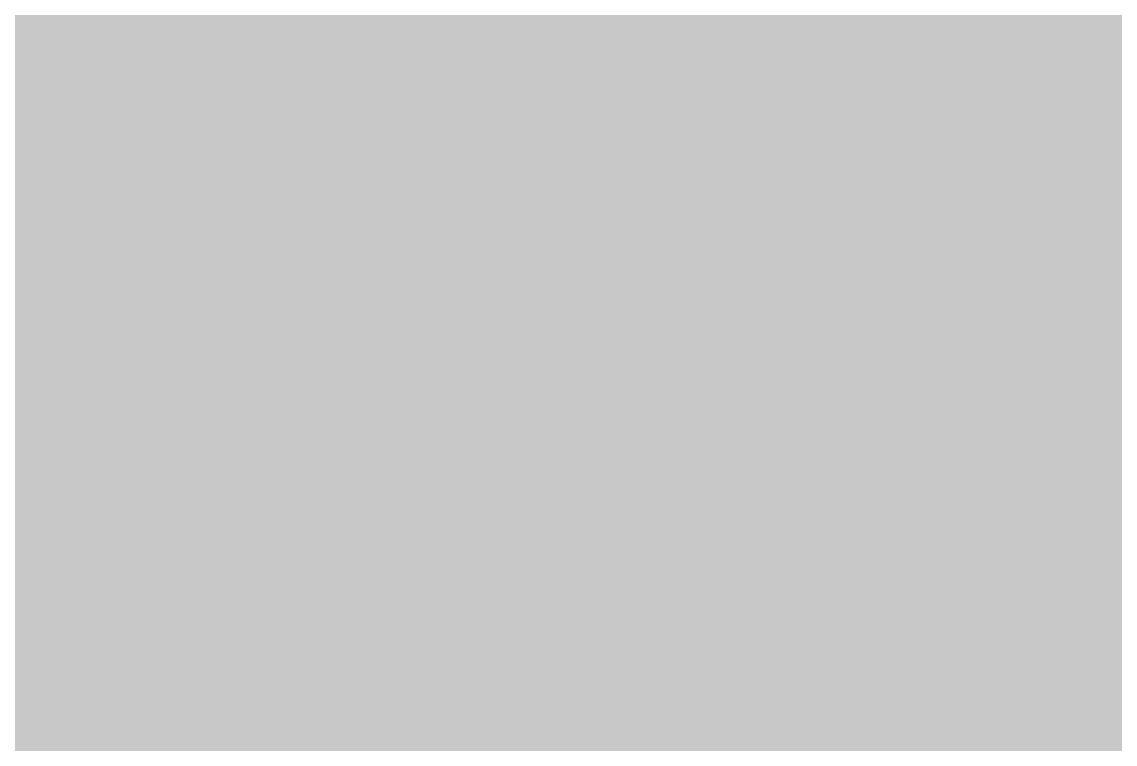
# Model space of a CAD drawing. Extents: x -5 to 208, y -5 to 206.
# Drawn here: x 140.7 to 155.39, y 169.61 to 179.31 of the extents above; entities that cross this region are included whole.
import ezdxf

# ---------------------------------------------------------------- set-up
doc = ezdxf.new("R2010")
doc.units = 0
doc.header["$MEASUREMENT"] = 0
doc.layers.get('0').update_dxf_attribs({"linetype": 'CONTINUOUS'})
for name, color, linetype in [('22-301-0_BOT', 7, 'CONTINUOUS'), ('22-301-0_DRD', 7, 'CONTINUOUS'), ('22-301-0_IN1', 1, 'CONTINUOUS'), ('22-301-0_IN2', 4, 'CONTINUOUS'), ('22-301-0_SMT', 5, 'CONTINUOUS'), ('22-301-0_SPT', 10, 'CONTINUOUS'), ('22-301-0_SST', 14, 'CONTINUOUS'), ('22-301-0_TOP', 9, 'CONTINUOUS'), ('THRUHOLE_TAP', 13, 'CONTINUOUS')]:
    doc.layers.add(name, color=color, linetype=linetype)

# ---------------------------------------------------------------- blocks, each defined once
blk = doc.blocks.new('ROUND_66')
at = {"const_width": 0.35052}
blk.add_lwpolyline([(-0.17526, 0, 1), (0.17526, 0, 1)], format="xyb", close=True, dxfattribs=at)
blk = doc.blocks.new('ROUND_68')
at = {"const_width": 0.35052}
blk.add_lwpolyline([(-0.17526, 0, 1), (0.17526, 0, 1)], format="xyb", close=True, dxfattribs=at)
blk = doc.blocks.new('RECTANGLE_6')
blk.add_solid([(0.4826, 0.4064), (0.4826, -0.4064), (-0.4826, 0.4064), (-0.4826, -0.4064)])
blk = doc.blocks.new('OBLONG_49')
at = {"const_width": 0.65024}
blk.add_lwpolyline([(0, 0.50038), (0, -0.50038)], dxfattribs=at)
at = {"const_width": 0.32512}
for points in [[(-0.16256, 0.50038, 1), (0.16256, 0.50038, 1)], [(-0.16256, -0.50038, 1), (0.16256, -0.50038, 1)]]:
    blk.add_lwpolyline(points, format="xyb", close=True, dxfattribs=at)
blk = doc.blocks.new('ROUND_73')
at = {"const_width": 0.10033}
blk.add_lwpolyline([(-0.050164, 0, 1), (0.050164, 0, 1)], format="xyb", close=True, dxfattribs=at)

msp = doc.modelspace()

# ---------------------------------------------------------------- linework, layer by layer
at = {"layer": '22-301-0_BOT', "const_width": 0.254}
for points in [[(141.6558, 200.47204), (141.6558, 168.66108)], [(141.8844, 200.47204), (141.8844, 166.37)], [(142.113, 200.47204), (142.113, 166.37)], [(142.3416, 200.47204), (142.3416, 166.37)], [(142.5702, 200.47204), (142.5702, 166.37)], [(142.7988, 200.47204), (142.7988, 166.37)], [(143.0274, 200.47204), (143.0274, 166.37)], [(143.256, 200.47204), (143.256, 166.37)], [(143.4846, 200.47204), (143.4846, 166.37)], [(143.7132, 200.47204), (143.7132, 166.37)], [(143.9418, 200.47204), (143.9418, 166.37)], [(144.1704, 200.47204), (144.1704, 166.37)], [(144.399, 200.47204), (144.399, 166.37)], [(144.6276, 200.47204), (144.6276, 166.37)], [(144.8562, 200.47204), (144.8562, 166.37)], [(145.0848, 200.47204), (145.0848, 166.37)], [(145.3134, 200.47204), (145.3134, 166.37)], [(145.542, 200.47204), (145.542, 166.37)], [(145.7706, 200.47204), (145.7706, 166.37)], [(145.9992, 200.47204), (145.9992, 166.37)], [(146.2278, 200.47204), (146.2278, 166.37)], [(146.4564, 200.47204), (146.4564, 166.37)], [(146.685, 200.47204), (146.685, 166.37)], [(146.9136, 200.47204), (146.9136, 166.37)], [(147.1422, 200.47204), (147.1422, 166.37)], [(147.3708, 200.47204), (147.3708, 166.37)], [(147.5994, 200.47204), (147.5994, 166.37)], [(147.828, 200.47204), (147.828, 166.37)], [(148.0566, 200.47204), (148.0566, 166.37)], [(148.2852, 200.47204), (148.2852, 166.37)], [(148.5138, 200.47204), (148.5138, 166.37)], [(148.7424, 200.47204), (148.7424, 166.37)], [(148.971, 200.47204), (148.971, 166.37)], [(149.1996, 200.47204), (149.1996, 166.37)], [(149.4282, 200.47204), (149.4282, 166.37)], [(149.6568, 200.47204), (149.6568, 166.37)], [(149.8854, 200.47204), (149.8854, 166.37)], [(150.114, 200.47204), (150.114, 166.37)], [(150.3426, 200.47204), (150.3426, 166.37)], [(150.5712, 200.47204), (150.5712, 166.37)], [(150.7998, 200.47204), (150.7998, 167.25392)], [(154.0002, 200.47204), (154.0002, 166.37)], [(154.2288, 200.47204), (154.2288, 166.37)], [(154.4574, 200.47204), (154.4574, 166.37)], [(154.686, 200.47204), (154.686, 166.37)], [(154.9146, 200.47204), (154.9146, 166.37)], [(155.1432, 200.47204), (155.1432, 166.37)], [(155.3718, 200.47204), (155.3718, 166.37)], [(141.4272, 200.29424), (141.4272, 168.86936)], [(141.1986, 200.05548), (141.1986, 168.94556)], [(140.7414, 199.8472), (140.7414, 168.85412)], [(140.97, 199.92086), (140.97, 168.94302)], [(151.0284, 185.01614), (151.0284, 167.39108)], [(153.7716, 185.01614), (153.7716, 166.37)], [(151.257, 184.56148), (151.257, 167.43172)], [(153.543, 184.56148), (153.543, 166.37)], [(151.4856, 184.32018), (151.4856, 167.39108)], [(153.3144, 184.32018), (153.3144, 166.37)], [(151.7142, 184.16524), (151.7142, 167.25392)], [(153.0858, 184.16524), (153.0858, 166.37)], [(151.9428, 184.06364), (151.9428, 166.37)], [(152.1714, 184.00776), (152.1714, 166.37)], [(152.4, 183.98998), (152.4, 166.37)], [(152.6286, 184.00776), (152.6286, 166.37)], [(152.8572, 184.06364), (152.8572, 166.37)], [(187.5028, 179.4002), (118.9482, 179.4002)], [(187.5028, 179.1716), (118.9482, 179.1716)], [(180.55082, 178.943), (118.9482, 178.943)], [(180.31968, 178.7144), (118.9482, 178.7144)], [(180.23078, 178.4858), (118.9482, 178.4858)], [(180.2257, 178.2572), (118.9482, 178.2572)], [(180.30444, 178.0286), (118.9482, 178.0286)], [(180.51018, 177.8), (118.9482, 177.8)], [(187.5028, 177.5714), (118.9482, 177.5714)], [(187.5028, 177.3428), (118.9482, 177.3428)], [(187.5028, 177.1142), (118.9482, 177.1142)], [(187.5028, 176.8856), (118.9482, 176.8856)], [(187.5028, 176.657), (118.9482, 176.657)], [(187.28436, 176.4284), (118.9482, 176.4284)], [(187.09894, 176.1998), (118.9482, 176.1998)], [(187.03036, 175.9712), (118.9482, 175.9712)], [(187.04306, 175.7426), (118.9482, 175.7426)], [(187.14212, 175.514), (118.9482, 175.514)], [(187.2488, 175.2854), (118.9482, 175.2854)], [(187.2488, 175.0568), (118.9482, 175.0568)], [(187.2488, 174.8282), (118.9482, 174.8282)], [(187.2488, 174.5996), (118.9482, 174.5996)], [(187.2488, 174.371), (118.9482, 174.371)], [(187.2488, 174.1424), (118.9482, 174.1424)], [(187.2488, 173.9138), (118.9482, 173.9138)], [(187.2488, 173.6852), (118.9482, 173.6852)], [(187.2488, 173.4566), (120.23852, 173.4566)], [(187.2488, 173.228), (120.39092, 173.228)], [(187.2488, 172.9994), (120.43918, 172.9994)], [(187.2488, 172.7708), (120.4087, 172.7708)], [(187.2488, 172.5422), (120.28678, 172.5422)], [(187.2488, 172.3136), (119.9642, 172.3136)], [(187.2488, 172.085), (119.9642, 172.085)], [(187.2488, 171.8564), (119.9642, 171.8564)], [(183.12638, 171.6278), (119.9642, 171.6278)], [(182.92064, 171.3992), (119.9642, 171.3992)], [(182.8419, 171.1706), (119.9642, 171.1706)], [(182.84698, 170.942), (119.9642, 170.942)], [(173.73346, 170.7134), (119.9642, 170.7134)], [(173.50486, 170.4848), (119.9642, 170.4848)], [(173.27626, 170.2562), (119.9642, 170.2562)], [(173.0883, 170.0276), (119.9642, 170.0276)], [(173.00194, 169.799), (121.35612, 169.799)], [(172.98162, 169.5704), (121.52376, 169.5704)]]:
    msp.add_lwpolyline(points, dxfattribs=at)
at = {"layer": '22-301-0_DRD', "const_width": 0.254}
for points in [[(149.606, 172.085), (149.225, 171.704)], [(149.606, 172.085), (149.225, 171.704)], [(150.114, 172.085), (149.606, 172.085)], [(150.114, 172.085), (149.606, 172.085)], [(150.495, 171.704), (150.114, 172.085)], [(150.495, 171.704), (150.114, 172.085)], [(149.225, 171.704), (149.225, 171.196)], [(149.225, 171.704), (149.225, 171.196)], [(150.495, 171.196), (150.495, 171.704)], [(150.495, 171.196), (150.495, 171.704)], [(149.225, 171.196), (149.606, 170.815)], [(149.225, 171.196), (149.606, 170.815)], [(150.114, 170.815), (150.495, 171.196)], [(150.114, 170.815), (150.495, 171.196)], [(149.606, 170.815), (150.114, 170.815)], [(149.606, 170.815), (150.114, 170.815)]]:
    msp.add_lwpolyline(points, dxfattribs=at)
at = {"layer": '22-301-0_IN1', "const_width": 0.254}
for points in [[(141.7066, 203.327), (141.7066, 168.57472)], [(141.9352, 203.327), (141.9352, 167.259)], [(142.1638, 203.327), (142.1638, 167.259)], [(142.3924, 203.327), (142.3924, 167.259)], [(142.621, 203.327), (142.621, 167.259)], [(142.8496, 203.327), (142.8496, 167.259)], [(143.0782, 203.327), (143.0782, 167.259)], [(143.3068, 203.327), (143.3068, 167.259)], [(143.5354, 203.327), (143.5354, 167.259)], [(143.764, 203.327), (143.764, 167.259)], [(143.9926, 203.327), (143.9926, 167.259)], [(144.2212, 203.327), (144.2212, 167.259)], [(144.4498, 203.327), (144.4498, 167.259)], [(144.6784, 203.327), (144.6784, 167.259)], [(144.907, 203.327), (144.907, 167.259)], [(145.1356, 203.327), (145.1356, 167.259)], [(145.3642, 203.327), (145.3642, 167.259)], [(145.5928, 203.327), (145.5928, 167.259)], [(145.8214, 203.327), (145.8214, 167.259)], [(146.05, 203.327), (146.05, 167.259)], [(146.2786, 203.327), (146.2786, 167.259)], [(146.5072, 203.327), (146.5072, 167.259)], [(146.7358, 203.327), (146.7358, 167.259)], [(146.9644, 203.327), (146.9644, 167.259)], [(147.193, 203.327), (147.193, 167.259)], [(147.4216, 203.327), (147.4216, 167.259)], [(147.6502, 203.327), (147.6502, 167.259)], [(147.8788, 203.327), (147.8788, 167.259)], [(148.1074, 203.327), (148.1074, 167.259)], [(148.336, 203.327), (148.336, 167.259)], [(148.5646, 203.327), (148.5646, 167.259)], [(148.7932, 203.327), (148.7932, 167.259)], [(149.0218, 203.327), (149.0218, 167.259)], [(149.2504, 203.327), (149.2504, 167.259)], [(149.479, 203.327), (149.479, 167.259)], [(149.7076, 203.327), (149.7076, 167.259)], [(149.9362, 203.327), (149.9362, 167.259)], [(150.1648, 203.327), (150.1648, 167.259)], [(150.3934, 203.327), (150.3934, 167.259)], [(150.622, 203.327), (150.622, 167.259)], [(150.8506, 203.327), (150.8506, 167.29456)], [(154.051, 203.327), (154.051, 167.259)], [(154.2796, 203.327), (154.2796, 167.259)], [(154.5082, 203.327), (154.5082, 167.259)], [(154.7368, 203.327), (154.7368, 167.259)], [(154.9654, 203.327), (154.9654, 167.259)], [(155.194, 203.327), (155.194, 167.259)], [(155.4226, 203.327), (155.4226, 167.259)], [(141.478, 200.37552), (141.478, 168.83888)], [(141.2494, 200.09866), (141.2494, 168.93794)], [(140.7922, 199.8599), (140.7922, 168.88206)], [(141.0208, 199.94372), (141.0208, 168.95064)], [(153.8224, 185.27268), (153.8224, 167.259)], [(151.0792, 184.87136), (151.0792, 167.40632)], [(153.5938, 184.6326), (153.5938, 167.259)], [(151.3078, 184.49544), (151.3078, 167.42918)], [(151.5364, 184.27954), (151.5364, 167.37076)], [(153.3652, 184.36336), (153.3652, 167.259)], [(151.765, 184.1373), (151.765, 167.259)], [(153.1366, 184.19318), (153.1366, 167.259)], [(151.9936, 184.0484), (151.9936, 167.259)], [(152.2222, 184.00014), (152.2222, 167.259)], [(152.4508, 183.98998), (152.4508, 167.259)], [(152.6794, 184.01792), (152.6794, 167.259)], [(152.908, 184.08396), (152.908, 167.259)], [(199.644, 179.3494), (118.79072, 179.3494)], [(199.644, 179.1208), (107.73664, 179.1208)], [(180.47716, 178.8922), (107.66806, 178.8922)], [(180.29174, 178.6636), (107.48264, 178.6636)], [(180.22316, 178.435), (111.06912, 178.435)], [(180.23586, 178.2064), (111.23676, 178.2064)], [(180.33492, 177.9778), (111.29518, 177.9778)], [(180.59654, 177.7492), (111.27232, 177.7492)], [(189.20206, 177.5206), (111.16056, 177.5206)], [(189.30112, 177.292), (110.8583, 177.292)], [(189.56274, 177.0634), (97.31502, 177.0634)], [(199.644, 176.8348), (97.68078, 176.8348)], [(199.644, 176.6062), (97.8027, 176.6062)], [(187.22594, 176.3776), (97.83318, 176.3776)], [(187.07608, 176.149), (97.78492, 176.149)], [(187.02528, 175.9204), (97.63252, 175.9204)], [(187.05576, 175.6918), (67.691, 175.6918)], [(187.18022, 175.4632), (67.691, 175.4632)], [(187.54344, 175.2346), (67.691, 175.2346)], [(199.644, 175.006), (67.691, 175.006)], [(199.644, 174.7774), (80.40624, 174.7774)], [(199.644, 174.5488), (80.59166, 174.5488)], [(199.644, 174.3202), (80.66024, 174.3202)], [(199.644, 174.0916), (80.64754, 174.0916)], [(199.644, 173.863), (80.54848, 173.863)], [(199.644, 173.6344), (119.92102, 173.6344)], [(199.644, 173.4058), (120.28678, 173.4058)], [(199.644, 173.1772), (120.4087, 173.1772)], [(199.644, 172.9486), (120.43918, 172.9486)], [(199.644, 172.72), (120.39092, 172.72)], [(199.644, 172.4914), (120.23852, 172.4914)], [(199.644, 172.2628), (112.03432, 172.2628)], [(199.644, 172.0342), (112.05718, 172.0342)], [(199.644, 171.8056), (111.99876, 171.8056)], [(183.06288, 171.577), (111.83112, 171.577)], [(182.89524, 171.3484), (109.25556, 171.3484)], [(182.83682, 171.1198), (109.17936, 171.1198)], [(182.85714, 170.8912), (108.97108, 170.8912)], [(182.9689, 170.6626), (92.49918, 170.6626)], [(183.27116, 170.434), (117.03812, 170.434)], [(173.31182, 170.2054), (117.20576, 170.2054)], [(173.08068, 169.9768), (117.26418, 169.9768)], [(172.99178, 169.7482), (121.40692, 169.7482)], [(172.9867, 169.5196), (121.54408, 169.5196)]]:
    msp.add_lwpolyline(points, dxfattribs=at)
at = {"layer": '22-301-0_IN2', "const_width": 0.254}
for points in [[(22.352, 180.467), (22.352, 180.34), (23.368, 179.324), (106.172, 179.324), (106.807, 179.959), (107.315, 179.959), (108.077, 179.197), (146.812, 179.197), (147.066, 179.451), (196.469, 179.451), (197.485, 180.467)], [(147.25396, 178.9938), (147.13966, 178.87696)], [(180.65496, 178.9938), (147.25396, 178.9938)], [(147.4216, 178.9938), (147.4216, 178.3842)], [(147.6502, 178.9938), (147.6502, 178.3842)], [(147.8788, 178.9938), (147.8788, 178.3842)], [(148.1074, 178.9938), (148.1074, 178.3588)], [(148.336, 178.9938), (148.336, 178.19116)], [(148.5646, 178.9938), (148.5646, 178.1302)], [(148.7932, 178.9938), (148.7932, 178.1302)], [(149.0218, 178.9938), (149.0218, 178.1302)], [(149.2504, 178.9938), (149.2504, 178.1302)], [(149.479, 178.9938), (149.479, 178.1302)], [(149.7076, 178.9938), (149.7076, 178.1302)], [(149.9362, 178.9938), (149.9362, 178.1302)], [(150.1648, 178.9938), (150.1648, 178.1302)], [(150.3934, 178.9938), (150.3934, 178.1302)], [(150.622, 178.9938), (150.622, 178.1302)], [(150.8506, 178.9938), (150.8506, 178.1302)], [(151.0792, 178.9938), (151.0792, 178.1302)], [(151.3078, 178.9938), (151.3078, 178.1302)], [(151.5364, 178.9938), (151.5364, 178.1302)], [(151.765, 178.9938), (151.765, 178.1302)], [(151.9936, 178.9938), (151.9936, 178.1302)], [(152.2222, 178.9938), (152.2222, 178.1302)], [(152.4508, 178.9938), (152.4508, 178.1302)], [(152.6794, 178.9938), (152.6794, 178.1302)], [(152.908, 178.9938), (152.908, 178.1302)], [(153.1366, 178.9938), (153.1366, 178.1302)], [(153.3652, 178.9938), (153.3652, 178.1302)], [(153.5938, 178.9938), (153.5938, 178.1302)], [(153.8224, 178.9938), (153.8224, 178.1302)], [(154.051, 178.9938), (154.051, 178.1302)], [(154.2796, 178.9938), (154.2796, 178.1302)], [(154.5082, 178.9938), (154.5082, 178.1302)], [(154.7368, 178.9938), (154.7368, 178.1302)], [(154.9654, 178.9938), (154.9654, 178.1302)], [(155.194, 178.9938), (155.194, 178.1302)], [(155.4226, 178.9938), (155.4226, 178.1302)], [(147.193, 178.9303), (147.193, 178.3842)], [(146.812, 178.7398), (108.077, 178.7398)], [(140.7922, 178.7398), (140.7922, 178.3842)], [(141.0208, 178.7398), (141.0208, 178.3842)], [(141.2494, 178.7398), (141.2494, 178.3842)], [(141.478, 178.7398), (141.478, 178.3842)], [(141.7066, 178.7398), (141.7066, 178.3842)], [(141.9352, 178.7398), (141.9352, 178.3842)], [(142.1638, 178.7398), (142.1638, 178.3842)], [(142.3924, 178.7398), (142.3924, 178.3842)], [(142.621, 178.7398), (142.621, 178.3842)], [(142.8496, 178.7398), (142.8496, 178.3842)], [(143.0782, 178.7398), (143.0782, 178.3842)], [(143.3068, 178.7398), (143.3068, 178.3842)], [(143.5354, 178.7398), (143.5354, 178.3842)], [(143.764, 178.7398), (143.764, 178.3842)], [(143.9926, 178.7398), (143.9926, 178.3842)], [(144.2212, 178.7398), (144.2212, 178.3842)], [(144.4498, 178.7398), (144.4498, 178.3842)], [(144.6784, 178.7398), (144.6784, 178.3842)], [(144.907, 178.7398), (144.907, 178.3842)], [(145.1356, 178.7398), (145.1356, 178.3842)], [(145.3642, 178.7398), (145.3642, 178.3842)], [(145.5928, 178.7398), (145.5928, 178.3842)], [(145.8214, 178.7398), (145.8214, 178.3842)], [(146.05, 178.7398), (146.05, 178.3842)], [(146.2786, 178.7398), (146.2786, 178.3842)], [(146.5072, 178.7398), (146.5072, 178.3842)], [(146.7358, 178.7398), (146.7358, 178.3842)], [(146.9644, 178.7652), (146.9644, 178.3842)], [(180.39588, 178.816), (147.06346, 178.816)], [(180.25872, 178.5874), (110.77702, 178.5874)], [(147.955, 178.3842), (111.11992, 178.3842)], [(180.21808, 178.3588), (148.10486, 178.3588)], [(148.28266, 178.24704), (148.39696, 178.1302)], [(180.25872, 178.1302), (148.39696, 178.1302)], [(180.25872, 178.1302), (148.39696, 178.1302)], [(189.865, 177.673), (148.209, 177.673), (147.955, 177.927), (110.617, 177.927)], [(147.7899, 177.4444), (111.09452, 177.4444)], [(147.7645, 177.4698), (111.11992, 177.4698)], [(140.7922, 177.4698), (140.7922, 176.8602)], [(141.0208, 177.4698), (141.0208, 176.8602)], [(141.2494, 177.4698), (141.2494, 176.8602)], [(141.478, 177.4698), (141.478, 176.8602)], [(141.7066, 177.4698), (141.7066, 176.8602)], [(141.9352, 177.4698), (141.9352, 176.8602)], [(142.1638, 177.4698), (142.1638, 176.8602)], [(142.3924, 177.4698), (142.3924, 176.8602)], [(142.621, 177.4698), (142.621, 176.8602)], [(142.8496, 177.4698), (142.8496, 176.8602)], [(143.0782, 177.4698), (143.0782, 176.8602)], [(143.3068, 177.4698), (143.3068, 176.8602)], [(143.5354, 177.4698), (143.5354, 176.8602)], [(143.764, 177.4698), (143.764, 176.8602)], [(143.9926, 177.4698), (143.9926, 176.8602)], [(144.2212, 177.4698), (144.2212, 176.8602)], [(144.4498, 177.4698), (144.4498, 176.8602)], [(144.6784, 177.4698), (144.6784, 176.8602)], [(144.907, 177.4698), (144.907, 176.8602)], [(145.1356, 177.4698), (145.1356, 176.8602)], [(145.3642, 177.4698), (145.3642, 176.8602)], [(145.5928, 177.4698), (145.5928, 176.8602)], [(145.8214, 177.4698), (145.8214, 176.8602)], [(146.05, 177.4698), (146.05, 176.8602)], [(146.2786, 177.4698), (146.2786, 176.8602)], [(146.5072, 177.4698), (146.5072, 176.8602)], [(146.7358, 177.4698), (146.7358, 176.8602)], [(146.9644, 177.4698), (146.9644, 176.8602)], [(147.193, 177.4698), (147.193, 176.8602)], [(147.4216, 177.4698), (147.4216, 176.8475)], [(147.6502, 177.4698), (147.6502, 176.71796)], [(147.7645, 177.4698), (147.88642, 177.35042)], [(148.209, 177.2158), (67.691, 177.2158)], [(147.8788, 177.3555), (147.8788, 176.48936)], [(148.1074, 177.22596), (148.1074, 176.3522)], [(189.36208, 177.2158), (148.209, 177.2158)], [(148.336, 177.2158), (148.336, 176.3522)], [(148.5646, 177.2158), (148.5646, 176.3522)], [(148.7932, 177.2158), (148.7932, 176.3522)], [(149.0218, 177.2158), (149.0218, 176.3522)], [(149.2504, 177.2158), (149.2504, 176.3522)], [(149.479, 177.2158), (149.479, 176.3522)], [(149.7076, 177.2158), (149.7076, 176.3522)], [(149.9362, 177.2158), (149.9362, 176.3522)], [(150.1648, 177.2158), (150.1648, 176.3522)], [(150.3934, 177.2158), (150.3934, 176.3522)], [(150.622, 177.2158), (150.622, 176.3522)], [(150.8506, 177.2158), (150.8506, 176.3522)], [(151.0792, 177.2158), (151.0792, 176.3522)], [(151.3078, 177.2158), (151.3078, 176.3522)], [(151.5364, 177.2158), (151.5364, 176.3522)], [(151.765, 177.2158), (151.765, 176.3522)], [(151.9936, 177.2158), (151.9936, 176.3522)], [(152.2222, 177.2158), (152.2222, 176.3522)], [(152.4508, 177.2158), (152.4508, 176.3522)], [(152.6794, 177.2158), (152.6794, 176.3522)], [(152.908, 177.2158), (152.908, 176.3522)], [(153.1366, 177.2158), (153.1366, 176.3522)], [(153.3652, 177.2158), (153.3652, 176.3522)], [(153.5938, 177.2158), (153.5938, 176.3522)], [(153.8224, 177.2158), (153.8224, 176.3522)], [(154.051, 177.2158), (154.051, 176.3522)], [(154.2796, 177.2158), (154.2796, 176.3522)], [(154.5082, 177.2158), (154.5082, 176.3522)], [(154.7368, 177.2158), (154.7368, 176.3522)], [(154.9654, 177.2158), (154.9654, 176.3522)], [(155.194, 177.2158), (155.194, 176.3522)], [(155.4226, 177.2158), (155.4226, 176.3522)], [(199.644, 176.9872), (97.50298, 176.9872)], [(147.32, 176.8602), (97.65792, 176.8602)], [(199.644, 176.7586), (147.60702, 176.7586)], [(147.64766, 176.72304), (148.01596, 176.3522)], [(187.46216, 176.53), (147.83816, 176.53)], [(97.155, 176.403), (147.32, 176.403), (147.828, 175.895), (187.706, 175.895)], [(187.20308, 176.3522), (148.01596, 176.3522)], [(147.1295, 175.9458), (97.65792, 175.9458)], [(140.7922, 175.9458), (140.7922, 172.6692)], [(141.0208, 175.9458), (141.0208, 172.6692)], [(141.2494, 175.9458), (141.2494, 172.6692)], [(141.478, 175.9458), (141.478, 172.6692)], [(141.7066, 175.9458), (141.7066, 172.6692)], [(141.9352, 175.9458), (141.9352, 172.6692)], [(142.1638, 175.9458), (142.1638, 172.6692)], [(142.3924, 175.9458), (142.3924, 172.6692)], [(142.621, 175.9458), (142.621, 172.6692)], [(142.8496, 175.9458), (142.8496, 172.6692)], [(143.0782, 175.9458), (143.0782, 172.6692)], [(143.3068, 175.9458), (143.3068, 172.6692)], [(143.5354, 175.9458), (143.5354, 172.6692)], [(143.764, 175.9458), (143.764, 172.6692)], [(143.9926, 175.9458), (143.9926, 172.6692)], [(144.2212, 175.9458), (144.2212, 172.6692)], [(144.4498, 175.9458), (144.4498, 172.6692)], [(144.6784, 175.9458), (144.6784, 172.6692)], [(144.907, 175.9458), (144.907, 172.6692)], [(145.1356, 175.9458), (145.1356, 172.6692)], [(145.3642, 175.9458), (145.3642, 172.6692)], [(145.5928, 175.9458), (145.5928, 172.6692)], [(145.8214, 175.9458), (145.8214, 172.6692)], [(146.05, 175.9458), (146.05, 172.6692)], [(146.2786, 175.9458), (146.2786, 172.6692)], [(146.5072, 175.9458), (146.5072, 172.6692)], [(146.7358, 175.9458), (146.7358, 172.6692)], [(146.9644, 175.9458), (146.9644, 172.6692)], [(147.1295, 175.9458), (147.50542, 175.57242)], [(147.2311, 175.8442), (97.54108, 175.8442)], [(147.193, 175.8823), (147.193, 172.6692)], [(147.4597, 175.6156), (67.691, 175.6156)], [(147.4216, 175.6537), (147.4216, 172.6692)], [(147.6502, 175.47336), (147.6502, 172.6692)], [(187.25388, 175.387), (67.691, 175.387)], [(187.20308, 175.4378), (147.828, 175.4378)], [(147.8788, 175.4378), (147.8788, 172.6692)], [(148.1074, 175.4378), (148.1074, 172.6692)], [(148.336, 175.4378), (148.336, 172.6692)], [(148.5646, 175.4378), (148.5646, 172.6692)], [(148.7932, 175.4378), (148.7932, 172.6692)], [(149.0218, 175.4378), (149.0218, 172.6692)], [(149.2504, 175.4378), (149.2504, 172.6692)], [(149.479, 175.4378), (149.479, 172.6692)], [(149.7076, 175.4378), (149.7076, 172.6692)], [(149.9362, 175.4378), (149.9362, 172.6692)], [(150.1648, 175.4378), (150.1648, 172.6692)], [(150.3934, 175.4378), (150.3934, 172.6692)], [(150.622, 175.4378), (150.622, 172.6692)], [(150.8506, 175.4378), (150.8506, 172.6692)], [(151.0792, 175.4378), (151.0792, 172.6692)], [(151.3078, 175.4378), (151.3078, 172.6692)], [(151.5364, 175.4378), (151.5364, 172.6692)], [(151.765, 175.4378), (151.765, 172.6692)], [(151.9936, 175.4378), (151.9936, 172.6692)], [(152.2222, 175.4378), (152.2222, 172.6692)], [(152.4508, 175.4378), (152.4508, 172.6692)], [(152.6794, 175.4378), (152.6794, 172.6692)], [(152.908, 175.4378), (152.908, 172.6692)], [(153.1366, 175.4378), (153.1366, 172.6692)], [(153.3652, 175.4378), (153.3652, 172.6692)], [(153.5938, 175.4378), (153.5938, 172.6692)], [(153.8224, 175.4378), (153.8224, 172.6692)], [(154.051, 175.4378), (154.051, 172.6692)], [(154.2796, 175.4378), (154.2796, 172.6692)], [(154.5082, 175.4378), (154.5082, 172.6692)], [(154.7368, 175.4378), (154.7368, 172.6692)], [(154.9654, 175.4378), (154.9654, 172.6692)], [(155.194, 175.4378), (155.194, 172.6692)], [(155.4226, 175.4378), (155.4226, 172.6692)], [(199.644, 175.1584), (67.691, 175.1584)], [(199.644, 174.9298), (67.691, 174.9298)], [(199.644, 174.7012), (80.48752, 174.7012)], [(199.644, 174.4726), (80.62468, 174.4726)], [(199.644, 174.244), (80.66532, 174.244)], [(199.644, 174.0154), (80.62468, 174.0154)], [(199.644, 173.7868), (80.48752, 173.7868)], [(199.644, 173.5582), (120.10898, 173.5582)], [(199.644, 173.3296), (120.34012, 173.3296)], [(199.644, 173.101), (120.42902, 173.101)], [(199.644, 172.8724), (120.43156, 172.8724)], [(182.499, 172.6692), (120.36806, 172.6692)], [(183.515, 171.069), (183.515, 171.196), (182.499, 172.212), (111.252, 172.212), (111.379, 172.085)], [(182.3339, 171.7294), (111.95812, 171.7294)], [(182.3085, 171.7548), (111.97336, 171.7548)], [(140.7922, 171.7548), (140.7922, 170.7642)], [(141.0208, 171.7548), (141.0208, 170.7642)], [(141.2494, 171.7548), (141.2494, 170.7642)], [(141.478, 171.7548), (141.478, 170.7642)], [(141.7066, 171.7548), (141.7066, 170.7642)], [(141.9352, 171.7548), (141.9352, 170.7642)], [(142.1638, 171.7548), (142.1638, 170.7642)], [(142.3924, 171.7548), (142.3924, 170.7642)], [(142.621, 171.7548), (142.621, 170.7642)], [(142.8496, 171.7548), (142.8496, 170.7642)], [(143.0782, 171.7548), (143.0782, 170.7642)], [(143.3068, 171.7548), (143.3068, 170.7642)], [(143.5354, 171.7548), (143.5354, 170.7642)], [(143.764, 171.7548), (143.764, 170.7642)], [(143.9926, 171.7548), (143.9926, 170.7642)], [(144.2212, 171.7548), (144.2212, 170.7642)], [(144.4498, 171.7548), (144.4498, 170.7642)], [(144.6784, 171.7548), (144.6784, 170.7642)], [(144.907, 171.7548), (144.907, 170.7642)], [(145.1356, 171.7548), (145.1356, 170.7642)], [(145.3642, 171.7548), (145.3642, 170.7642)], [(145.5928, 171.7548), (145.5928, 170.7642)], [(145.8214, 171.7548), (145.8214, 170.7642)], [(146.05, 171.7548), (146.05, 170.7642)], [(146.2786, 171.7548), (146.2786, 170.7642)], [(146.5072, 171.7548), (146.5072, 170.7642)], [(146.7358, 171.7548), (146.7358, 170.7642)], [(146.9644, 171.7548), (146.9644, 170.7642)], [(147.193, 171.7548), (147.193, 170.7642)], [(147.4216, 171.7548), (147.4216, 170.7642)], [(147.6502, 171.7548), (147.6502, 170.7642)], [(147.8788, 171.7548), (147.8788, 170.7642)], [(148.1074, 171.7548), (148.1074, 170.7642)], [(148.336, 171.7548), (148.336, 170.7642)], [(148.5646, 171.7548), (148.5646, 170.7642)], [(148.7932, 171.7548), (148.7932, 170.7642)], [(149.0218, 171.7548), (149.0218, 170.7642)], [(149.2504, 171.7548), (149.2504, 170.7642)], [(149.479, 171.7548), (149.479, 170.7642)], [(149.7076, 171.7548), (149.7076, 170.7642)], [(149.9362, 171.7548), (149.9362, 170.7642)], [(150.1648, 171.7548), (150.1648, 170.7642)], [(150.3934, 171.7548), (150.3934, 170.7642)], [(150.622, 171.7548), (150.622, 170.7642)], [(150.8506, 171.7548), (150.8506, 170.7642)], [(151.0792, 171.7548), (151.0792, 170.7642)], [(151.3078, 171.7548), (151.3078, 170.7642)], [(151.5364, 171.7548), (151.5364, 170.7642)], [(151.765, 171.7548), (151.765, 170.7642)], [(151.9936, 171.7548), (151.9936, 170.7642)], [(152.2222, 171.7548), (152.2222, 170.7642)], [(152.4508, 171.7548), (152.4508, 170.7642)], [(152.6794, 171.7548), (152.6794, 170.7642)], [(152.908, 171.7548), (152.908, 170.7642)], [(153.1366, 171.7548), (153.1366, 170.7642)], [(153.3652, 171.7548), (153.3652, 170.7642)], [(153.5938, 171.7548), (153.5938, 170.7642)], [(153.8224, 171.7548), (153.8224, 170.7642)], [(154.051, 171.7548), (154.051, 170.7642)], [(154.2796, 171.7548), (154.2796, 170.7642)], [(154.5082, 171.7548), (154.5082, 170.7642)], [(154.7368, 171.7548), (154.7368, 170.7642)], [(154.9654, 171.7548), (154.9654, 170.7642)], [(155.194, 171.7548), (155.194, 170.7642)], [(155.4226, 171.7548), (155.4226, 170.7642)], [(182.5625, 171.5008), (111.72698, 171.5008)], [(182.7911, 171.2722), (109.24032, 171.2722)], [(182.83428, 171.0436), (121.95302, 171.0436)], [(182.88508, 170.815), (122.18416, 170.815)], [(182.90794, 170.7642), (122.23496, 170.7642)], [(91.821, 170.688), (121.666, 170.688), (122.047, 170.307), (188.595, 170.307)]]:
    msp.add_lwpolyline(points, dxfattribs=at)
for points in [[(146.812, 178.7398, 0.1989116), (147.13529, 178.87371)], [(148.27758, 178.24958, 0.1989124), (147.955, 178.3832)], [(148.27758, 178.24958, 0.1989124), (147.955, 178.3832)], [(147.88642, 177.35042, 0.1989124), (148.209, 177.2168)], [(147.64258, 176.72558, 0.1989124), (147.32, 176.8592)], [(147.50542, 175.57242, 0.1989124), (147.828, 175.4388)]]:
    msp.add_lwpolyline(points, format="xyb", dxfattribs=at)
at = {"layer": '22-301-0_SST', "const_width": 0.1524}
for points in [[(144.5895, 180.5305), (144.5895, 177.6095), (146.2278, 177.6095), (146.2278, 180.5305), (144.5895, 180.5305)], [(140.7795, 177.3555), (140.7795, 174.4345), (142.4178, 174.4345), (142.4178, 177.3555), (140.7795, 177.3555)], [(142.6845, 177.3555), (142.6845, 174.4345), (144.3228, 174.4345), (144.3228, 177.3555), (142.6845, 177.3555)], [(144.5895, 177.3555), (144.5895, 174.4345), (146.2278, 174.4345), (146.2278, 177.3555), (144.5895, 177.3555)], [(149.66442, 174.19828), (149.66442, 173.84268), (149.83206, 173.7233), (150.00224, 173.7233), (150.17242, 173.84268), (150.17242, 174.19828), (149.15642, 174.19828)], [(141.5034, 174.04334), (141.5034, 173.68774), (141.67358, 173.56836), (141.84376, 173.56836), (142.0114, 173.68774), (142.0114, 174.04334), (140.9954, 174.04334)], [(143.2814, 174.04334), (143.2814, 173.68774), (143.45158, 173.56836), (143.62176, 173.56836), (143.7894, 173.68774), (143.7894, 174.04334), (142.7734, 174.04334)], [(145.4404, 173.91634), (145.4404, 173.56074), (145.61058, 173.44136), (145.78076, 173.44136), (145.9484, 173.56074), (145.9484, 173.91634), (144.9324, 173.91634)], [(149.66442, 173.9011), (149.15642, 173.7233)], [(141.5034, 173.74616), (140.9954, 173.56836)], [(143.2814, 173.74616), (142.7734, 173.56836)], [(145.4404, 173.61916), (144.9324, 173.44136)], [(140.9954, 172.73016), (140.9954, 173.20514), (141.67358, 172.73016), (141.84376, 172.73016), (142.0114, 172.79112), (142.0114, 173.14672), (141.84376, 173.20514)], [(142.7734, 172.73016), (142.7734, 173.20514), (143.45158, 172.73016), (143.62176, 172.73016), (143.7894, 172.79112), (143.7894, 173.14672), (143.62176, 173.20514)], [(149.15642, 173.00448), (149.15642, 173.2407)], [(149.15642, 173.12386), (150.17242, 173.12386), (150.00224, 173.2407)], [(144.9324, 172.60316), (144.9324, 173.07814), (145.61058, 172.60316), (145.78076, 172.60316), (145.9484, 172.66412), (145.9484, 173.01972), (145.78076, 173.07814)], [(149.15642, 172.46346), (149.32406, 172.5803), (149.49424, 172.64126), (149.83206, 172.64126), (150.00224, 172.5803), (150.17242, 172.46346), (150.17242, 172.34408), (150.00224, 172.2247), (149.83206, 172.16628), (149.49424, 172.16628), (149.32406, 172.2247), (149.15642, 172.34408), (149.15642, 172.46346)], [(140.9954, 172.24756), (142.0114, 171.89196), (142.0114, 172.36694)], [(143.2814, 172.30852), (143.2814, 171.95292), (143.11376, 171.89196), (142.94358, 171.89196), (142.7734, 171.95292), (142.7734, 172.30852), (142.94358, 172.36694), (143.11376, 172.36694), (143.7894, 172.13072)], [(145.4404, 171.82592), (145.61058, 171.76496), (145.78076, 171.76496), (145.9484, 171.82592), (145.9484, 172.18152), (145.78076, 172.23994), (145.61058, 172.23994), (145.4404, 172.18152), (145.4404, 171.82592), (145.27276, 171.76496), (145.10258, 171.76496), (144.9324, 171.82592), (144.9324, 172.18152), (145.10258, 172.23994), (145.27276, 172.23994), (145.4404, 172.18152)], [(149.15642, 171.68368), (150.17242, 171.32808), (150.17242, 171.80306)], [(150.6855, 168.0845), (150.6855, 171.0055), (149.0472, 171.0055), (149.0472, 168.0845), (150.6855, 168.0845)], [(157.0355, 168.0845), (157.0355, 171.0055), (155.3972, 171.0055), (155.3972, 168.0845), (157.0355, 168.0845)], [(148.55444, 169.84726), (147.70862, 169.84726), (147.53844, 169.90822), (147.53844, 170.26382), (147.70862, 170.32224), (148.55444, 170.32224)], [(154.90444, 169.84726), (154.05862, 169.84726), (153.88844, 169.90822), (153.88844, 170.26382), (154.05862, 170.32224), (154.90444, 170.32224)]]:
    msp.add_lwpolyline(points, dxfattribs=at)
at = {"layer": '22-301-0_TOP'}
for points, const_width in [([(153.8732, 184.5945), (153.8732, 166.1795)], 0.254), ([(154.1018, 184.5945), (154.1018, 168.13784)], 0.254), ([(154.3304, 184.5945), (154.3304, 168.13784)], 0.254), ([(154.559, 184.5945), (154.559, 168.13784)], 0.254), ([(154.7876, 184.5945), (154.7876, 168.13784)], 0.254), ([(155.0162, 184.5945), (155.0162, 168.13784)], 0.254), ([(155.2448, 184.5945), (155.2448, 171.1706)], 0.254), ([(155.4734, 184.5945), (155.4734, 171.1706)], 0.254), ([(153.6446, 184.40146), (153.6446, 166.1795)], 0.254), ([(153.416, 184.17286), (153.416, 166.1795)], 0.254), ([(153.1874, 184.01792), (153.1874, 166.1795)], 0.254), ([(152.7302, 183.8452), (152.7302, 166.1795)], 0.254), ([(152.9588, 183.91124), (152.9588, 166.1795)], 0.254), ([(152.273, 183.81726), (152.273, 166.1795)], 0.254), ([(152.5016, 183.81472), (152.5016, 166.1795)], 0.254), ([(152.0444, 183.642), (152.0444, 167.09136)], 0.254), ([(151.8158, 183.4134), (151.8158, 167.40124)], 0.254), ([(151.5872, 183.1848), (151.5872, 167.54094)], 0.254), ([(151.3586, 182.9562), (151.3586, 167.6019)], 0.254), ([(151.13, 182.7276), (151.13, 167.59936)], 0.254), ([(150.9014, 182.50408), (150.9014, 167.53078)], 0.254), ([(150.6728, 182.36692), (150.6728, 171.1706)], 0.254), ([(142.4432, 182.3085), (142.4432, 177.5206)], 0.254), ([(142.6718, 182.3085), (142.6718, 177.5206)], 0.254), ([(142.9004, 182.3085), (142.9004, 177.5206)], 0.254), ([(143.129, 182.3085), (143.129, 177.5206)], 0.254), ([(143.3576, 182.3085), (143.3576, 177.5206)], 0.254), ([(143.5862, 182.3085), (143.5862, 177.5206)], 0.254), ([(143.8148, 182.3085), (143.8148, 177.5206)], 0.254), ([(144.0434, 182.3085), (144.0434, 177.5206)], 0.254), ([(144.272, 182.3085), (144.272, 177.5206)], 0.254), ([(146.558, 182.3085), (146.558, 166.1795)], 0.254), ([(146.7866, 182.3085), (146.7866, 166.1795)], 0.254), ([(147.0152, 182.3085), (147.0152, 166.1795)], 0.254), ([(147.2438, 182.3085), (147.2438, 166.1795)], 0.254), ([(147.4724, 182.3085), (147.4724, 166.1795)], 0.254), ([(147.701, 182.3085), (147.701, 168.13784)], 0.254), ([(147.9296, 182.3085), (147.9296, 168.13784)], 0.254), ([(148.1582, 182.3085), (148.1582, 168.13784)], 0.254), ([(148.3868, 182.3085), (148.3868, 168.13784)], 0.254), ([(148.6154, 182.3085), (148.6154, 168.13784)], 0.254), ([(148.844, 182.3085), (148.844, 168.13784)], 0.254), ([(149.0726, 182.3085), (149.0726, 171.1706)], 0.254), ([(149.3012, 182.3085), (149.3012, 171.1706)], 0.254), ([(149.5298, 182.3085), (149.5298, 171.1706)], 0.254), ([(149.7584, 182.3085), (149.7584, 171.1706)], 0.254), ([(149.987, 182.3085), (149.987, 171.1706)], 0.254), ([(150.2156, 182.3085), (150.2156, 171.1706)], 0.254), ([(150.4442, 182.31104), (150.4442, 171.1706)], 0.254), ([(144.4244, 180.6956), (144.4244, 179.2732)], 0.254), ([(146.4056, 180.6956), (146.4056, 179.2732)], 0.254), ([(144.4244, 179.2732), (144.4244, 178.8668)], 0.254), ([(146.4056, 179.2732), (146.4056, 178.8668)], 0.254), ([(144.4244, 179.2224), (142.38732, 179.2224)], 0.254), ([(179.5272, 179.2224), (146.4056, 179.2224)], 0.254), ([(144.4244, 178.9938), (142.43558, 178.9938)], 0.254), ([(179.7812, 178.9938), (146.4056, 178.9938)], 0.254), ([(142.43812, 178.93538), (142.43812, 177.93462)], 0.254), ([(144.4244, 178.8668), (144.4244, 177.5206)], 0.254), ([(146.4056, 178.8668), (146.4056, 177.5206)], 0.254), ([(144.4244, 178.7652), (142.43812, 178.7652)], 0.254), ([(180.0733, 178.7652), (146.4056, 178.7652)], 0.254), ([(141.605, 178.435), (141.605, 176.6062)], 0.635), ([(144.4244, 178.5366), (142.43812, 178.5366)], 0.254), ([(145.415, 178.3588), (145.415, 176.6062)], 0.635), ([(180.0606, 178.5366), (146.4056, 178.5366)], 0.254), ([(144.4244, 178.308), (142.43812, 178.308)], 0.254), ([(180.04282, 178.308), (146.4056, 178.308)], 0.254), ([(144.4244, 178.0794), (142.43812, 178.0794)], 0.254), ([(179.71008, 178.0794), (146.4056, 178.0794)], 0.254), ([(142.4305, 177.82794), (142.4305, 177.5206)], 0.254), ([(144.4244, 177.8508), (142.43304, 177.8508)], 0.254), ([(179.3494, 177.8508), (146.4056, 177.8508)], 0.254), ([(144.4244, 177.6222), (142.4305, 177.6222)], 0.254), ([(142.5194, 177.5206), (142.4305, 177.5206)], 0.254), ([(142.5956, 177.5206), (142.5194, 177.5206)], 0.254), ([(144.4244, 177.5206), (142.5956, 177.5206)], 0.254), ([(179.1208, 177.6222), (146.4056, 177.6222)], 0.254), ([(146.4056, 177.5206), (146.4056, 177.4444)], 0.254), ([(146.4056, 177.4444), (146.4056, 176.0982)], 0.254), ([(178.8922, 177.3936), (146.4056, 177.3936)], 0.254), ([(178.6636, 177.165), (146.4056, 177.165)], 0.254), ([(178.435, 176.9364), (146.4056, 176.9364)], 0.254), ([(178.2064, 176.7078), (146.4056, 176.7078)], 0.254), ([(141.605, 175.1838), (141.9098, 175.1838), (143.3322, 176.6062), (143.51, 176.6062)], 0.254), ([(178.00066, 176.4792), (146.4056, 176.4792)], 0.254), ([(177.89652, 176.2506), (146.4056, 176.2506)], 0.254), ([(146.4056, 176.0982), (146.4056, 175.6918)], 0.254), ([(177.8635, 176.022), (146.4056, 176.022)], 0.254), ([(177.8635, 175.7934), (146.4056, 175.7934)], 0.254), ([(146.4056, 175.6918), (146.4056, 174.2694)], 0.254), ([(177.8635, 175.5648), (146.4056, 175.5648)], 0.254), ([(145.415, 175.1838), (143.51, 175.1838)], 0.635), ([(177.8635, 175.3362), (146.4056, 175.3362)], 0.254), ([(143.51, 175.1838), (143.51, 175.133), (141.605, 173.228), (120.015, 173.228), (119.761, 172.974)], 0.254), ([(177.8635, 175.1076), (146.4056, 175.1076)], 0.254), ([(177.8635, 174.879), (146.4056, 174.879)], 0.254), ([(177.8635, 174.6504), (146.4056, 174.6504)], 0.254), ([(177.8635, 174.4218), (146.4056, 174.4218)], 0.254), ([(143.54302, 174.2694), (142.05712, 172.7835)], 0.254), ([(177.8635, 174.1932), (143.46682, 174.1932)], 0.254), ([(144.4244, 174.2694), (143.54302, 174.2694)], 0.254), ([(143.5862, 174.2694), (143.5862, 166.1795)], 0.254), ([(143.8148, 174.2694), (143.8148, 166.1795)], 0.254), ([(144.0434, 174.2694), (144.0434, 166.1795)], 0.254), ([(144.272, 174.2694), (144.272, 166.1795)], 0.254), ([(144.5006, 174.2694), (144.4244, 174.2694)], 0.254), ([(144.5006, 174.2694), (144.5006, 166.1795)], 0.254), ([(146.4056, 174.2694), (144.5006, 174.2694)], 0.254), ([(144.7292, 174.2694), (144.7292, 166.1795)], 0.254), ([(144.9578, 174.2694), (144.9578, 166.1795)], 0.254), ([(145.1864, 174.2694), (145.1864, 166.1795)], 0.254), ([(145.415, 174.2694), (145.415, 166.1795)], 0.254), ([(145.6436, 174.2694), (145.6436, 166.1795)], 0.254), ([(145.8722, 174.2694), (145.8722, 166.1795)], 0.254), ([(146.1008, 174.2694), (146.1008, 166.1795)], 0.254), ([(146.3294, 174.2694), (146.3294, 166.1795)], 0.254), ([(143.3576, 174.08144), (143.3576, 166.1795)], 0.254), ([(143.129, 173.85284), (143.129, 166.1795)], 0.254), ([(177.8635, 173.9646), (143.23822, 173.9646)], 0.254), ([(177.8635, 173.736), (143.00962, 173.736)], 0.254), ([(142.9004, 173.62424), (142.9004, 166.1795)], 0.254), ([(142.6718, 173.39564), (142.6718, 166.1795)], 0.254), ([(177.8, 173.5074), (142.78102, 173.5074)], 0.254), ([(177.5714, 173.2788), (142.55242, 173.2788)], 0.254), ([(142.4432, 173.16704), (142.4432, 166.1795)], 0.254), ([(177.3428, 173.0502), (142.32382, 173.0502)], 0.254), ([(177.1142, 172.8216), (142.09522, 172.8216)], 0.254), ([(142.2146, 172.93844), (142.2146, 166.1795)], 0.254), ([(141.986, 172.72), (141.986, 166.1795)], 0.254), ([(141.605, 172.593), (131.45262, 172.593)], 0.254), ([(140.6144, 172.593), (140.6144, 171.1706)], 0.254), ([(140.843, 172.593), (140.843, 169.39006)], 0.254), ([(141.0716, 172.593), (141.0716, 169.19702)], 0.254), ([(141.3002, 172.593), (141.3002, 169.10812)], 0.254), ([(141.5288, 172.593), (141.5288, 169.01668)], 0.254), ([(176.8856, 172.593), (141.605, 172.593)], 0.254), ([(141.7574, 172.61078), (141.7574, 168.8211)], 0.254), ([(176.657, 172.3644), (131.68122, 172.3644)], 0.254), ([(176.4284, 172.1358), (131.90982, 172.1358)], 0.254), ([(176.1998, 171.9072), (132.13842, 171.9072)], 0.254), ([(175.9712, 171.6786), (132.36702, 171.6786)], 0.254), ([(149.86, 171.45), (149.86, 170.2562)], 0.635), ([(149.86, 171.45), (149.86, 170.2562)], 0.635), ([(175.7426, 171.45), (132.59562, 171.45)], 0.254), ([(175.514, 171.2214), (132.82422, 171.2214)], 0.254), ([(140.6906, 171.1706), (138.7094, 171.1706)], 0.254), ([(140.6906, 171.1706), (140.6906, 169.7482)], 0.254), ([(150.8506, 171.1706), (148.8694, 171.1706), (148.8694, 169.7482)], 0.254), ([(149.86, 171.1706), (149.86, 170.2562)], 0.254), ([(150.8506, 171.1706), (150.8506, 169.7482)], 0.254), ([(157.2006, 171.1706), (155.2194, 171.1706)], 0.254), ([(155.2194, 171.1706), (155.2194, 169.7482)], 0.254), ([(148.8694, 170.9928), (140.6906, 170.9928)], 0.254), ([(155.2194, 170.9928), (150.8506, 170.9928)], 0.254), ([(148.8694, 170.7642), (140.6906, 170.7642)], 0.254), ([(155.2194, 170.7642), (150.8506, 170.7642)], 0.254), ([(148.8694, 170.5356), (140.6906, 170.5356)], 0.254), ([(155.2194, 170.5356), (150.8506, 170.5356)], 0.254), ([(140.6906, 170.2562), (139.7, 170.2562)], 0.254), ([(148.8694, 170.307), (140.6906, 170.307)], 0.254), ([(148.8694, 170.2562), (149.86, 170.2562)], 0.254), ([(150.8506, 170.2562), (149.86, 170.2562)], 0.254), ([(155.2194, 170.307), (150.8506, 170.307)], 0.254), ([(155.2194, 170.2562), (156.21, 170.2562)], 0.254), ([(148.8694, 170.0784), (140.6906, 170.0784)], 0.254), ([(155.2194, 170.0784), (150.8506, 170.0784)], 0.254), ([(148.8694, 169.8498), (140.6906, 169.8498)], 0.254), ([(140.6906, 169.7482), (140.6906, 169.45102)], 0.254), ([(148.8694, 169.7482), (148.8694, 169.3418)], 0.254), ([(155.2194, 169.8498), (150.8506, 169.8498)], 0.254), ([(150.8506, 169.7482), (150.8506, 169.3418)], 0.254), ([(155.2194, 169.7482), (155.2194, 169.3418)], 0.254), ([(148.8694, 169.6212), (140.6906, 169.6212)], 0.254), ([(155.2194, 169.6212), (150.8506, 169.6212)], 0.254)]:
    msp.add_lwpolyline(points, dxfattribs=dict(at, const_width=const_width))
at = {"layer": '22-301-0_TOP', "const_width": 0.254}
for points in [[(142.43812, 178.93538, 0.4142136), (141.605, 179.7685)], [(142.4305, 177.82794, 0.0321407), (142.43736, 177.93462)], [(141.605, 172.593, 0.1989118), (142.05401, 172.77899)], [(141.605, 172.593, 0.1989118), (142.05401, 172.77899)]]:
    msp.add_lwpolyline(points, format="xyb", dxfattribs=at)

# ---------------------------------------------------------------- block references
at = {"layer": '22-301-0_BOT'}
msp.add_blockref('ROUND_66', (149.86, 171.45), dxfattribs=at)
at = {"layer": '22-301-0_IN1'}
msp.add_blockref('ROUND_66', (149.86, 171.45), dxfattribs=at)
at = {"layer": '22-301-0_IN2'}
msp.add_blockref('ROUND_68', (149.86, 171.45), dxfattribs=at)
at = {"layer": '22-301-0_SMT'}
for name, p in [('OBLONG_49', (141.605, 178.435)), ('RECTANGLE_6', (145.415, 178.3588)), ('RECTANGLE_6', (141.605, 176.6062)), ('RECTANGLE_6', (143.51, 176.6062)), ('RECTANGLE_6', (145.415, 176.6062)), ('RECTANGLE_6', (141.605, 175.1838)), ('RECTANGLE_6', (143.51, 175.1838)), ('RECTANGLE_6', (145.415, 175.1838)), ('RECTANGLE_6', (149.86, 170.2562))]:
    msp.add_blockref(name, p, dxfattribs=at)
at = {"layer": '22-301-0_SPT'}
for name, p in [('OBLONG_49', (141.605, 178.435)), ('RECTANGLE_6', (145.415, 178.3588)), ('RECTANGLE_6', (141.605, 176.6062)), ('RECTANGLE_6', (143.51, 176.6062)), ('RECTANGLE_6', (145.415, 176.6062)), ('RECTANGLE_6', (141.605, 175.1838)), ('RECTANGLE_6', (143.51, 175.1838)), ('RECTANGLE_6', (145.415, 175.1838)), ('RECTANGLE_6', (149.86, 170.2562))]:
    msp.add_blockref(name, p, dxfattribs=at)
at = {"layer": '22-301-0_TOP'}
for name, p in [('OBLONG_49', (141.605, 178.435)), ('RECTANGLE_6', (145.415, 178.3588)), ('RECTANGLE_6', (141.605, 176.6062)), ('RECTANGLE_6', (143.51, 176.6062)), ('RECTANGLE_6', (145.415, 176.6062)), ('RECTANGLE_6', (141.605, 175.1838)), ('RECTANGLE_6', (143.51, 175.1838)), ('RECTANGLE_6', (145.415, 175.1838)), ('ROUND_66', (149.86, 171.45)), ('RECTANGLE_6', (149.86, 170.2562))]:
    msp.add_blockref(name, p, dxfattribs=at)
at = {"layer": 'THRUHOLE_TAP'}
msp.add_blockref('ROUND_73', (149.86, 171.45), dxfattribs=at)

doc.saveas('drawing.dxf')
